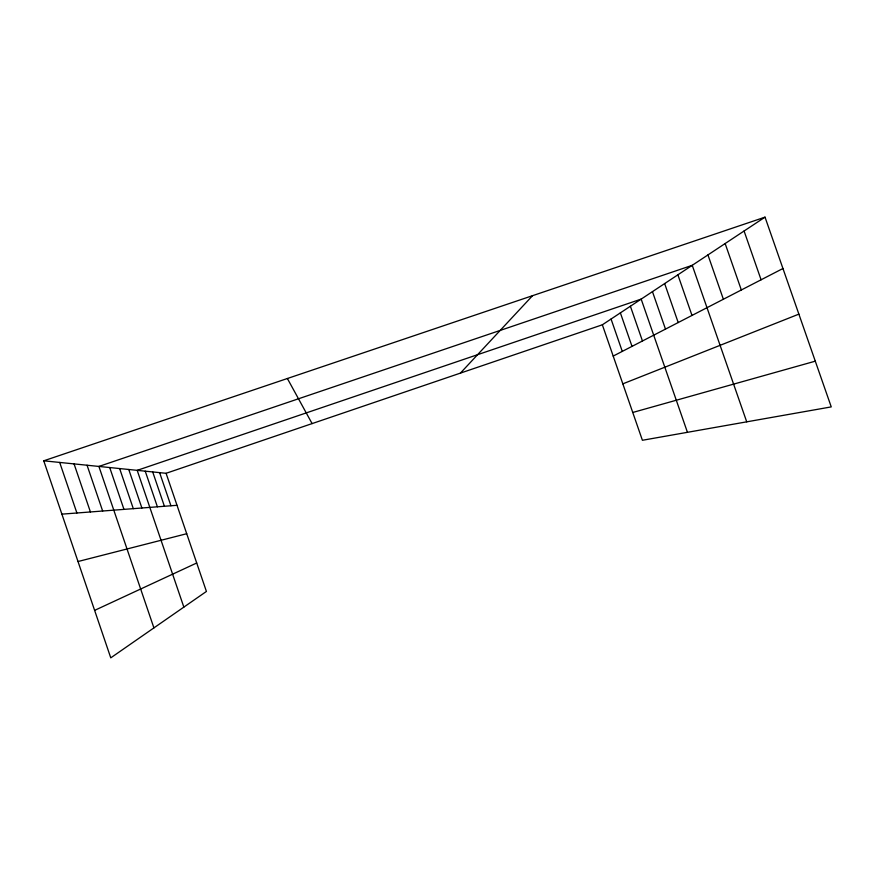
<?xml version="1.0" encoding="UTF-8"?>
<svg xmlns="http://www.w3.org/2000/svg" width="875" height="875" viewBox="0 0 875 875"><rect width="100%" height="100%" fill="white"/><g stroke="black" fill="none" stroke-linecap="round" stroke-linejoin="round"><path stroke-width="1.31" d="M460.414 373.111L532.547 295.684M602.35 324.8L765.023 217.153L831.25 406.897L642.403 440.278L602.35 324.8L166.086 473.298L43.75 460.808L110.764 657.847L206.423 591.445L166.086 473.298M613.2 356.081L782.95 268.516M94.62 610.378L196.711 562.997M622.836 383.841L798.875 314.136M43.75 460.808L765.023 217.153M632.756 412.475L815.292 361.178M78.006 561.52L186.714 533.717M61.895 514.15L177.013 505.302M287.372 378.503L312.102 423.598M744.078 231.011L761.086 279.792M725.145 243.534L741.333 289.986M707.941 254.92L723.373 299.239M746.725 421.838L692.245 265.311L98.897 466.441L153.912 627.9M677.873 274.816L691.994 315.427M664.65 283.566L678.202 322.547M652.455 291.637L665.481 329.109M687.444 432.316L641.167 299.108L137.2 470.356L183.848 607.119M630.394 306.239L642.458 340.988M620.375 312.867L632.013 346.38M611.056 319.036L622.278 351.389M159.622 472.642L170.931 505.772M152.698 471.931L164.412 506.275M145.239 471.177L157.402 506.811M128.767 469.492L141.892 508.003M119.634 468.562L133.306 508.659M109.714 467.545L123.966 509.381M87.062 465.238L102.659 511.022M74.058 463.903L90.42 511.962M59.697 462.438L76.902 513.002"/></g></svg>
